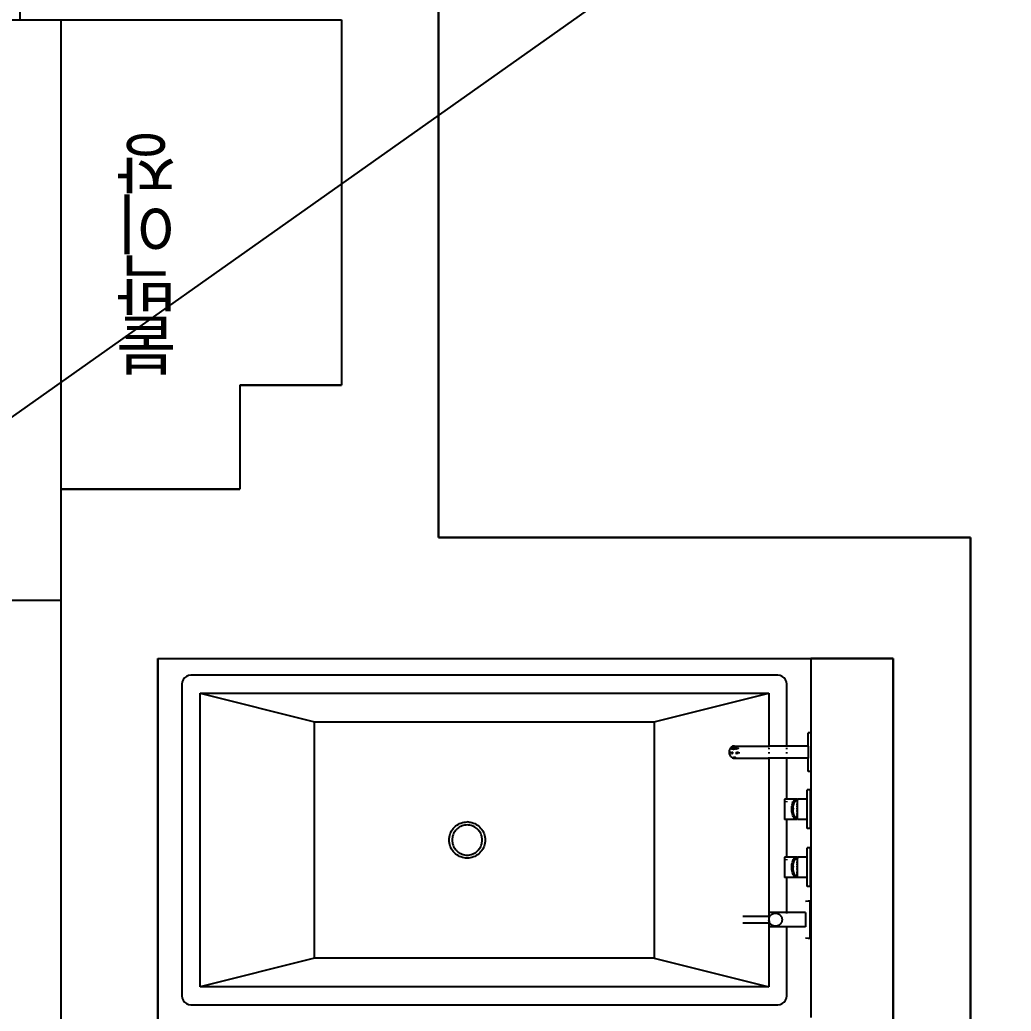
# Model space of a CAD drawing. Header units: millimetres. Extents: x -41292 to 298682, y -22072 to 33155.
# Drawn here: x 36660 to 38708, y -5068 to -3019 of the extents above; entities that cross this region are included whole.
import ezdxf

# ---------------------------------------------------------------- set-up
doc = ezdxf.new("R2010")
doc.units = ezdxf.units.MM
doc.layers.add('0-ELC TEXT', color=7, linetype='Continuous')
doc.layers.add('벽1', color=2, linetype='Continuous')
doc.styles.add('코레일둥고', font='@Microsoft JhengHei Light.ttf')

# ---------------------------------------------------------------- blocks, each defined once
blk = doc.blocks.new('rmfnasesx')
for p, q in [((64122.9, 12693), (64122.9, 12493)), ((64987.9, 11423), (64987.9, 12693)), ((63157.9, 12493), (64122.9, 12493)), ((64122.9, 12493), (64207.9, 12493)), ((64207.9, 12493), (64787.9, 12493)), ((64207.9, 12493), (64207.9, 11523)), ((64787.9, 12493), (64787.9, 11738)), ((64787.9, 11738), (64577.9, 11738)), ((64577.9, 11738), (64577.9, 11523)), ((64207.9, 11523), (64207.9, 11293)), ((64577.9, 11523), (64207.9, 11523)), ((66087.9, 11423), (64987.9, 11423)), ((66087.9, 2043), (66087.9, 11423)), ((64207.9, 11293), (64042.2, 11293)), ((64207.9, 11293), (64207.9, 9438)), ((64407.9, 11173), (65757.9, 11173)), ((64407.9, 10423), (64407.9, 11173)), ((65927.9, 11173), (65757.9, 11173)), ((65757.9, 11173), (65757.9, 11019.7)), ((65927.9, 10423), (65927.9, 11173)), ((64460.4, 11129.2), (64458.6, 11124.7)), ((64463.4, 11133), (64460.4, 11129.2)), ((64467.3, 11136), (64463.4, 11133)), ((64471.8, 11137.9), (64467.3, 11136)), ((64476.6, 11138.5), (64471.8, 11137.9)), ((65689.3, 11138.5), (64476.6, 11138.5)), ((65694.1, 11137.9), (65689.3, 11138.5)), ((65698.6, 11136), (65694.1, 11137.9)), ((65702.5, 11133), (65698.6, 11136)), ((65705.4, 11129.2), (65702.5, 11133)), ((65707.3, 11124.7), (65705.4, 11129.2)), ((64458.6, 11124.7), (64457.9, 11119.8)), ((64457.9, 11119.8), (64457.9, 10476.2)), ((65707.9, 11119.8), (65707.3, 11124.7)), ((65707.9, 10992.2), (65707.9, 11119.8)), ((64495.3, 11101.2), (65670.6, 11101.2)), ((64495.3, 10494.9), (64495.3, 11101.2)), ((64495.3, 11101.2), (64731.8, 11042)), ((65434.1, 11042), (65670.6, 11101.2)), ((65670.6, 11101.2), (65670.6, 10992.2)), ((64731.8, 10554), (64731.8, 11042)), ((64731.8, 11042), (65434.1, 11042)), ((65434.1, 11042), (65434.1, 10554)), ((65757.9, 11019.7), (65751.9, 11019.7)), ((65751.9, 10992.2), (65751.9, 11019.7)), ((65757.9, 11019.7), (65757.9, 10939.7)), ((65589.2, 10983), (65588.9, 10979.7)), ((65590.1, 10986), (65589.2, 10983)), ((65591.5, 10988.6), (65590.1, 10986)), ((65593.4, 10990.5), (65591.5, 10988.6)), ((65591.5, 10986), (65592.3, 10987.5)), ((65592.3, 10987.5), (65593.3, 10988.6)), ((65593, 10986.9), (65592.5, 10986)), ((65593.6, 10988.6), (65592.6, 10987.5)), ((65592.6, 10987.5), (65593.4, 10987.5)), ((65593, 10986.9), (65592.6, 10987.5)), ((65593.4, 10987.5), (65593, 10986.9)), ((65593.7, 10986.1), (65593, 10986.9)), ((65595.5, 10991.8), (65593.4, 10990.5)), ((65594.1, 10986.5), (65593.4, 10987.5)), ((65593.7, 10986.1), (65594.1, 10986.5)), ((65593.7, 10986.1), (65594.4, 10986.1)), ((65594.1, 10986.5), (65595, 10987.5)), ((65594.4, 10986.1), (65594.1, 10986.5)), ((65594.3, 10986), (65594.4, 10986.1)), ((65595, 10987.5), (65595.7, 10987.9)), ((65595.4, 10986.1), (65596.1, 10986.8)), ((65595.4, 10986.1), (65595.5, 10986)), ((65595.8, 10986.1), (65595.4, 10986.1)), ((65597.8, 10992.2), (65595.5, 10991.8)), ((65595.7, 10987.9), (65595.6, 10988.6)), ((65595.7, 10987.9), (65596.4, 10987.9)), ((65595.8, 10986.1), (65595.7, 10986)), ((65595.7, 10986), (65595.7, 10986)), ((65595.9, 10986.2), (65595.8, 10986.1)), ((65596.5, 10986.1), (65595.8, 10986.1)), ((65596.1, 10986.7), (65595.9, 10986.2)), ((65595.9, 10986.2), (65596.3, 10986.4)), ((65596.5, 10987.5), (65596.1, 10986.8)), ((65596.1, 10986.8), (65596.1, 10986.8)), ((65596.1, 10986.8), (65596.9, 10986.8)), ((65596.1, 10986.8), (65596.1, 10986.7)), ((65596.1, 10986.8), (65596.1, 10986.7)), ((65596.1, 10986.7), (65596.3, 10986.4)), ((65596.4, 10987.9), (65596.3, 10988.6)), ((65596.3, 10986.4), (65596.5, 10986.6)), ((65596.3, 10986.4), (65596.5, 10986.1)), ((65596.4, 10987.9), (65597.2, 10988.4)), ((65596.4, 10987.9), (65596.9, 10987.9)), ((65596.4, 10986), (65596.5, 10986)), ((65596.9, 10987.9), (65596.5, 10987.5)), ((65596.5, 10986.6), (65596.9, 10986.8)), ((65597, 10986.6), (65596.5, 10986.6)), ((65596.5, 10986), (65596.6, 10986.1)), ((65596.6, 10986.1), (65596.5, 10986.1)), ((65596.5, 10986), (65596.5, 10986.1)), ((65596.5, 10986), (65596.8, 10986)), ((65596.6, 10986.1), (65597, 10986.6)), ((65596.6, 10986.1), (65597.2, 10986.4)), ((65596.6, 10986.1), (65596.9, 10986.1)), ((65596.6, 10986.1), (65596.6, 10986.1)), ((65596.7, 10987.5), (65597.5, 10987.9)), ((65596.7, 10987.5), (65597, 10986.9)), ((65596.7, 10987.5), (65597.6, 10987.5)), ((65596.8, 10986), (65596.9, 10986.1)), ((65597.1, 10986), (65596.8, 10986)), ((65597.4, 10988.4), (65596.9, 10987.9)), ((65596.9, 10987.9), (65597.5, 10987.9)), ((65596.9, 10986.8), (65597, 10986.9)), ((65596.9, 10986.8), (65597, 10986.8)), ((65596.9, 10986.1), (65597, 10986.1)), ((65597, 10986.9), (65597.1, 10986.9)), ((65597, 10986.9), (65597, 10986.8)), ((65597, 10986.8), (65597.1, 10986.6)), ((65597, 10986.8), (65597.8, 10986.8)), ((65597.8, 10986.6), (65597, 10986.6)), ((65597, 10986.6), (65597.1, 10986.6)), ((65597, 10986.1), (65597.6, 10986.4)), ((65597.2, 10986.1), (65597, 10986.1)), ((65597.1, 10986.9), (65597.8, 10987)), ((65597.1, 10986.6), (65597.9, 10986.6)), ((65597.1, 10986), (65597.2, 10986.1)), ((65597.1, 10986), (65597.3, 10986)), ((65597.2, 10988.4), (65597.4, 10988.4)), ((65597.2, 10986.4), (65597.8, 10986.6)), ((65597.2, 10986.1), (65597.3, 10986.2)), ((65597.2, 10986.1), (65597.3, 10986)), ((65597.3, 10986.2), (65597.8, 10986.5)), ((65597.3, 10986), (65598.3, 10986)), ((65597.4, 10988.4), (65598.1, 10988.6)), ((65597.5, 10988.6), (65597.4, 10988.4)), ((65599.3, 10987.9), (65597.5, 10987.9)), ((65597.5, 10987.9), (65597.6, 10987.5)), ((65597.6, 10987.5), (65598.5, 10987.5)), ((65597.6, 10987.5), (65597.8, 10987)), ((65597.6, 10986.4), (65597.8, 10986.5)), ((65600.1, 10991.8), (65597.8, 10992.2)), ((65597.8, 10992.2), (65670.6, 10992.2)), ((65597.8, 10986.8), (65598.2, 10987.1)), ((65597.8, 10987), (65598.2, 10987.1)), ((65597.8, 10987), (65597.8, 10986.8)), ((65597.8, 10986.8), (65597.9, 10986.6)), ((65597.8, 10986.6), (65597.9, 10986.6)), ((65597.8, 10986.5), (65597.8, 10986.6)), ((65597.8, 10986.5), (65598, 10986.5)), ((65597.9, 10986.6), (65598, 10986.6)), ((65597.9, 10986.6), (65597.9, 10986.6)), ((65597.9, 10986.6), (65598.2, 10986.6)), ((65598.2, 10986.6), (65598, 10986.5)), ((65598, 10986.5), (65598, 10986.6)), ((65598, 10986.6), (65598.2, 10986.6)), ((65598, 10986.5), (65598.3, 10986)), ((65598.2, 10987.1), (65598.5, 10987.5)), ((65598.2, 10987.1), (65598.5, 10987.2)), ((65598.2, 10986.6), (65598.5, 10986.7)), ((65598.8, 10986.6), (65598.2, 10986.6)), ((65598.2, 10986.6), (65598.6, 10986.6)), ((65598.3, 10986), (65598.8, 10986.6)), ((65598.5, 10987.5), (65598.6, 10987.2)), ((65598.5, 10987.2), (65598.6, 10987.2)), ((65598.5, 10986.7), (65598.6, 10986.6)), ((65598.6, 10987.2), (65599.5, 10987)), ((65599.5, 10987.2), (65598.6, 10987.2)), ((65598.6, 10987.2), (65598.8, 10986.7)), ((65598.6, 10986.6), (65598.7, 10986.6)), ((65598.7, 10986.6), (65598.8, 10986.6)), ((65598.8, 10988.6), (65599.8, 10988.4)), ((65598.8, 10986.7), (65598.9, 10986.6)), ((65598.8, 10986.7), (65599.5, 10986.6)), ((65598.8, 10986.6), (65598.8, 10986.7)), ((65598.8, 10986.6), (65598.9, 10986.6)), ((65598.8, 10986.6), (65598.9, 10986.6)), ((65599.1, 10986.6), (65598.8, 10986.6)), ((65598.9, 10986.6), (65599.1, 10986.6)), ((65599.1, 10986.6), (65599.8, 10986.4)), ((65599.5, 10986.6), (65599.1, 10986.6)), ((65599.3, 10987.9), (65599.9, 10988.3)), ((65599.3, 10987.9), (65599.5, 10987.2)), ((65599.9, 10987.2), (65599.5, 10987.2)), ((65599.5, 10987.2), (65599.5, 10987)), ((65599.5, 10987), (65599.7, 10986.6)), ((65599.5, 10987), (65599.9, 10986.9)), ((65599.5, 10986.6), (65599.7, 10986.6)), ((65599.7, 10986.6), (65600.1, 10986.8)), ((65599.7, 10986.6), (65600.1, 10986.4)), ((65599.8, 10988.4), (65599.9, 10988.3)), ((65599.8, 10986.4), (65600.4, 10986.1)), ((65599.9, 10988.6), (65599.9, 10988.3)), ((65599.9, 10988.3), (65600, 10988.4)), ((65599.9, 10988.3), (65600.5, 10987.9)), ((65599.9, 10988.3), (65599.9, 10987.2)), ((65601.7, 10987.2), (65599.9, 10987.2)), ((65599.9, 10987.2), (65600.8, 10987)), ((65599.9, 10986.9), (65600.1, 10986.8)), ((65600, 10988.4), (65600.7, 10988.5)), ((65600.1, 10986.8), (65600.3, 10986.9)), ((65600.1, 10986.8), (65600.5, 10986.6)), ((65600.1, 10986.4), (65600.7, 10986.1)), ((65600.3, 10986.9), (65600.8, 10987)), ((65600.4, 10986.1), (65600.6, 10986)), ((65600.4, 10986.1), (65600.7, 10986.1)), ((65600.7, 10988.5), (65600.5, 10987.9)), ((65600.5, 10987.9), (65600.7, 10987.9)), ((65600.5, 10986.6), (65601.1, 10986.2)), ((65601.9, 10986.6), (65600.5, 10986.6)), ((65600.6, 10988.6), (65600.7, 10988.6)), ((65600.7, 10987.9), (65600.6, 10987.5)), ((65600.6, 10987.5), (65601.4, 10987.4)), ((65600.6, 10987.5), (65601.4, 10987.5)), ((65600.7, 10988.6), (65600.7, 10988.5)), ((65600.7, 10988.5), (65601, 10988.6)), ((65600.7, 10988.6), (65601, 10988.6)), ((65600.7, 10988.5), (65600.7, 10987.9)), ((65600.7, 10987.9), (65601.3, 10987.9)), ((65600.7, 10986.1), (65600.9, 10986)), ((65600.8, 10987), (65601.7, 10987.2)), ((65600.8, 10987), (65601.3, 10986.9)), ((65601, 10988.6), (65601.4, 10988.6)), ((65601.1, 10986.2), (65601.3, 10986)), ((65601.4, 10988.6), (65601.3, 10987.9)), ((65601.3, 10987.9), (65601.5, 10987.9)), ((65601.3, 10987.9), (65601.4, 10987.8)), ((65601.3, 10986.9), (65601.9, 10986.6)), ((65601.4, 10988.6), (65601.7, 10988.6)), ((65601.5, 10987.9), (65601.4, 10987.8)), ((65601.4, 10987.8), (65601.4, 10987.5)), ((65601.4, 10987.8), (65601.7, 10987.7)), ((65601.4, 10987.5), (65601.4, 10987.4)), ((65601.4, 10987.5), (65601.7, 10987.5)), ((65601.4, 10987.4), (65601.7, 10987.4)), ((65601.5, 10988.4), (65601.7, 10988.3)), ((65601.5, 10988.4), (65601.7, 10988.4)), ((65601.5, 10988.4), (65601.5, 10987.9)), ((65601.5, 10987.9), (65601.7, 10987.9)), ((65601.7, 10988.6), (65602.3, 10988.5)), ((65601.7, 10988.6), (65601.7, 10988.4)), ((65601.7, 10988.4), (65602.5, 10988.4)), ((65601.7, 10988.4), (65601.7, 10988.3)), ((65601.7, 10988.3), (65602.3, 10987.9)), ((65601.7, 10988.3), (65601.7, 10987.9)), ((65601.7, 10987.9), (65602.3, 10987.9)), ((65601.7, 10987.9), (65601.7, 10987.7)), ((65601.7, 10987.7), (65601.9, 10987.5)), ((65601.7, 10987.7), (65601.7, 10987.5)), ((65601.7, 10987.5), (65601.7, 10987.4)), ((65601.7, 10987.5), (65601.9, 10987.5)), ((65601.7, 10987.4), (65601.7, 10987.2)), ((65601.7, 10987.4), (65602.1, 10987.4)), ((65601.9, 10987.5), (65602, 10987.5)), ((65601.9, 10987.5), (65602.2, 10987.5)), ((65602.1, 10987.4), (65601.9, 10986.6)), ((65602.9, 10986.6), (65601.9, 10986.6)), ((65602, 10987.5), (65602.1, 10987.4)), ((65602.1, 10987.4), (65602.1, 10987.4)), ((65602.2, 10987.4), (65602.1, 10987.4)), ((65602.1, 10987.4), (65602.9, 10986.6)), ((65602.1, 10987.4), (65602.2, 10987.4)), ((65602.3, 10987.9), (65602.2, 10987.5)), ((65602.2, 10987.5), (65602.4, 10987.5)), ((65602.2, 10987.5), (65602.2, 10987.4)), ((65602.2, 10987.4), (65603.1, 10987.4)), ((65602.3, 10988.6), (65602.3, 10988.5)), ((65602.3, 10988.5), (65602.5, 10988.5)), ((65602.5, 10988.4), (65602.3, 10988.5)), ((65602.4, 10987.9), (65602.3, 10987.9)), ((65602.5, 10988.4), (65602.4, 10987.9)), ((65602.4, 10987.9), (65602.4, 10987.5)), ((65602.9, 10987.9), (65602.4, 10987.9)), ((65602.4, 10987.5), (65603.1, 10987.4)), ((65602.5, 10988.5), (65603.3, 10988.4)), ((65602.5, 10988.5), (65602.5, 10988.4)), ((65602.5, 10988.4), (65603.3, 10988.4)), ((65602.5, 10988.4), (65602.9, 10987.9)), ((65602.6, 10986.1), (65602.9, 10986.5)), ((65602.6, 10986.1), (65602.7, 10986)), ((65602.6, 10986.1), (65603.3, 10986.1)), ((65602.9, 10987.9), (65603.2, 10987.6)), ((65603.2, 10987.9), (65602.9, 10987.9)), ((65602.9, 10986.5), (65603, 10986.6)), ((65603, 10986.6), (65602.9, 10986.6)), ((65602.9, 10986.6), (65602.9, 10986.5)), ((65602.9, 10986.5), (65603.3, 10986.1)), ((65603, 10986.6), (65603.4, 10987.2)), ((65603.7, 10986.6), (65603, 10986.6)), ((65603.2, 10987.6), (65603.1, 10987.4)), ((65603.3, 10988.4), (65603.2, 10987.9)), ((65603.2, 10987.9), (65603.2, 10987.6)), ((65603.9, 10987.9), (65603.2, 10987.9)), ((65603.2, 10987.6), (65603.3, 10987.5)), ((65603.3, 10987.5), (65603.4, 10987.2)), ((65603.3, 10986.1), (65603.7, 10986.6)), ((65603.9, 10987.9), (65603.4, 10988.6)), ((65603.4, 10987.2), (65603.6, 10987.5)), ((65603.4, 10987.2), (65603.7, 10986.7)), ((65603.6, 10987.5), (65604, 10987.5)), ((65603.8, 10987.1), (65603.6, 10987.5)), ((65603.8, 10987.1), (65603.7, 10986.7)), ((65603.7, 10986.6), (65603.9, 10986.9)), ((65603.7, 10986.7), (65603.7, 10986.6)), ((65603.7, 10986.6), (65603.8, 10986.5)), ((65603.7, 10986.6), (65603.7, 10986.6)), ((65603.7, 10986.6), (65603.8, 10986.5)), ((65604, 10987.5), (65603.8, 10987.1)), ((65603.9, 10986.9), (65603.8, 10987.1)), ((65603.8, 10986.5), (65604.3, 10986.2)), ((65603.8, 10986.5), (65604.1, 10986)), ((65604, 10987.8), (65603.9, 10987.9)), ((65604.1, 10987.9), (65603.9, 10987.9)), ((65603.9, 10986.9), (65604.3, 10987.5)), ((65604.3, 10986.2), (65603.9, 10986.9)), ((65604.5, 10987.7), (65604, 10988.6)), ((65604.1, 10987.9), (65604, 10987.8)), ((65604.3, 10987.5), (65604, 10987.8)), ((65604, 10987.8), (65604, 10987.5)), ((65604, 10987.5), (65604.3, 10987.5)), ((65604.1, 10987.9), (65604.5, 10987.7)), ((65604.4, 10986.1), (65604.3, 10986.2)), ((65604.4, 10986.1), (65604.3, 10986)), ((65604.4, 10986.1), (65604.5, 10986)), ((65605.4, 10986.1), (65604.4, 10986.1)), ((65604.5, 10987.7), (65604.8, 10987.5)), ((65605.4, 10986.1), (65604.5, 10987.7)), ((65604.5, 10986), (65604.5, 10986)), ((65604.8, 10987.5), (65606.2, 10986.1)), ((65606.2, 10986.1), (65605.4, 10986.1)), ((65605.4, 10986), (65605.4, 10986.1)), ((65606.2, 10986.1), (65606.1, 10986)), ((65607.5, 10987.5), (65606.5, 10988.6)), ((65608.3, 10986), (65607.5, 10987.5)), ((65670.6, 10992.2), (65670.6, 10991.8)), ((65707.9, 10992.2), (65670.6, 10992.2)), ((65670.6, 10988.6), (65670.6, 10986)), ((65707.9, 10991.8), (65707.9, 10992.2)), ((65751.9, 10992.2), (65707.9, 10992.2)), ((65707.9, 10986), (65707.9, 10988.6)), ((65751.9, 10992.2), (65751.9, 10967.2)), ((65588.9, 10979.7), (65589.2, 10976.5)), ((65589.2, 10976.5), (65590.1, 10973.5)), ((65590.3, 10976.9), (65590, 10979.7)), ((65590.1, 10973.5), (65591.5, 10970.9)), ((65590.4, 10976.5), (65590.3, 10976.9)), ((65590.4, 10979.7), (65591.1, 10979.7)), ((65591.1, 10979.7), (65591.3, 10976.9)), ((65591.3, 10976.9), (65591.5, 10976.5)), ((65591.5, 10970.9), (65593.4, 10968.9)), ((65591.8, 10979.7), (65592.5, 10979.7)), ((65592.7, 10977.4), (65592.5, 10979.7)), ((65593, 10976.5), (65592.7, 10977.4)), ((65593.4, 10977.8), (65593.2, 10979.7)), ((65593.7, 10976.9), (65593.4, 10977.8)), ((65593.4, 10968.9), (65595.5, 10967.7)), ((65593.7, 10977.9), (65593.6, 10979.7)), ((65593.6, 10979.7), (65593.9, 10979.7)), ((65594, 10977.1), (65593.7, 10977.9)), ((65593.8, 10976.5), (65593.7, 10976.9)), ((65594, 10976.9), (65593.7, 10976.9)), ((65594.1, 10977.9), (65593.9, 10979.7)), ((65593.9, 10979.7), (65594.3, 10979.7)), ((65594, 10977.1), (65594.3, 10977.1)), ((65594, 10976.9), (65594, 10977.1)), ((65594.2, 10976.5), (65594, 10976.9)), ((65594.4, 10976.9), (65594, 10976.9)), ((65594.3, 10977.1), (65594.1, 10977.9)), ((65594.3, 10979.7), (65594.5, 10976.9)), ((65594.3, 10979.7), (65594.6, 10979.7)), ((65594.4, 10976.9), (65594.3, 10977.1)), ((65594.5, 10976.6), (65594.4, 10976.9)), ((65594.5, 10976.9), (65594.4, 10976.9)), ((65594.4, 10976.5), (65594.5, 10976.6)), ((65594.5, 10976.9), (65594.6, 10976.6)), ((65595.1, 10976.9), (65594.5, 10976.9)), ((65594.5, 10976.5), (65594.5, 10976.6)), ((65594.5, 10976.6), (65594.6, 10976.6)), ((65594.6, 10976.6), (65595.1, 10976.9)), ((65594.6, 10976.6), (65594.6, 10976.5)), ((65595.2, 10976.5), (65595.1, 10976.9)), ((65595.7, 10976.9), (65595.1, 10976.9)), ((65595.5, 10977.4), (65595.3, 10979.7)), ((65595.3, 10979.7), (65596.4, 10979.7)), ((65595.7, 10976.9), (65595.5, 10977.4)), ((65595.5, 10967.7), (65597.8, 10967.2)), ((65595.8, 10976.5), (65595.7, 10976.9)), ((65596.8, 10976.9), (65595.7, 10976.9)), ((65596.2, 10976.5), (65596.8, 10976.9)), ((65596.6, 10977.8), (65596.4, 10979.7)), ((65596.8, 10976.9), (65596.6, 10977.8)), ((65597.8, 10968.7), (65596.9, 10968.9)), ((65597.3, 10968.9), (65598, 10968.8)), ((65598, 10968.8), (65597.8, 10968.7)), ((65597.8, 10967.2), (65600.1, 10967.7)), ((65597.8, 10967.2), (65670.6, 10967.2)), ((65598, 10968.8), (65598.1, 10968.7)), ((65598.1, 10968.8), (65598, 10968.8)), ((65598.1, 10968.9), (65598.1, 10968.8)), ((65598.7, 10968.9), (65598.1, 10968.8)), ((65598.1, 10968.8), (65598.1, 10968.7)), ((65598.1, 10968.7), (65598.8, 10968.7)), ((65598.8, 10968.7), (65599.7, 10968.9)), ((65598.8, 10968.9), (65598.8, 10968.7)), ((65602, 10968.8), (65598.8, 10968.7)), ((65600.1, 10967.7), (65602, 10968.8)), ((65601.2, 10968.9), (65602, 10968.8)), ((65602, 10968.7), (65602.9, 10968.9)), ((65602, 10968.8), (65602.2, 10968.9)), ((65602, 10968.8), (65602, 10968.7)), ((65603, 10977.1), (65602.8, 10976.5)), ((65603.2, 10977.9), (65603, 10977.1)), ((65603, 10977.1), (65603.3, 10977.1)), ((65603.4, 10979.7), (65603.2, 10977.9)), ((65603.3, 10976.9), (65603.2, 10976.5)), ((65603.3, 10976.9), (65603.2, 10976.5)), ((65603.6, 10977.8), (65603.3, 10977.1)), ((65603.3, 10977.1), (65603.3, 10976.9)), ((65604.1, 10976.9), (65603.3, 10976.9)), ((65603.8, 10979.7), (65603.6, 10977.9)), ((65603.6, 10977.9), (65603.6, 10977.8)), ((65604.1, 10976.9), (65604, 10976.5)), ((65604.3, 10977.4), (65604.1, 10976.9)), ((65604.7, 10976.9), (65604.1, 10976.9)), ((65604.5, 10979.7), (65604.3, 10977.4)), ((65604.5, 10979.7), (65605.2, 10979.7)), ((65605, 10977.8), (65604.7, 10976.9)), ((65605.2, 10976.6), (65604.7, 10976.9)), ((65605.3, 10976.9), (65604.7, 10976.9)), ((65605.2, 10979.7), (65605, 10977.8)), ((65605.2, 10979.7), (65605.6, 10979.7)), ((65605.3, 10976.9), (65605.2, 10976.6)), ((65605.4, 10976.5), (65605.2, 10976.6)), ((65605.2, 10976.6), (65605.2, 10976.5)), ((65605.4, 10977.7), (65605.3, 10976.9)), ((65605.6, 10976.9), (65605.3, 10976.9)), ((65605.6, 10979.7), (65605.4, 10978.7)), ((65605.4, 10978.7), (65605.4, 10977.7)), ((65605.8, 10978.6), (65605.4, 10978.7)), ((65605.4, 10978.7), (65605.8, 10978.7)), ((65605.7, 10977.5), (65605.4, 10977.7)), ((65605.4, 10977.7), (65605.7, 10977.7)), ((65605.5, 10976.5), (65605.6, 10976.9)), ((65605.6, 10979.7), (65605.9, 10979.7)), ((65605.6, 10976.9), (65605.7, 10977.5)), ((65605.9, 10976.9), (65605.6, 10976.9)), ((65605.7, 10977.7), (65605.8, 10978.6)), ((65605.7, 10977.5), (65605.7, 10977.7)), ((65605.7, 10977.7), (65606.4, 10977.7)), ((65606, 10977.4), (65605.7, 10977.5)), ((65605.8, 10978.7), (65605.9, 10979.7)), ((65605.8, 10978.7), (65606.2, 10978.7)), ((65605.8, 10978.6), (65605.8, 10978.7)), ((65606.1, 10978.6), (65605.8, 10978.6)), ((65605.9, 10976.9), (65605.8, 10976.5)), ((65605.9, 10979.7), (65606.2, 10979.7)), ((65606, 10977.4), (65605.9, 10976.9)), ((65606.4, 10976.9), (65605.9, 10976.9)), ((65606, 10977.4), (65606.4, 10977.4)), ((65606.2, 10978.7), (65606.1, 10978.6)), ((65606.1, 10978.6), (65606.5, 10978.6)), ((65606.2, 10979.7), (65606.6, 10979.7)), ((65606.2, 10979.7), (65606.2, 10978.7)), ((65606.2, 10978.7), (65606.5, 10978.7)), ((65606.3, 10976.5), (65606.4, 10976.9)), ((65606.4, 10977.7), (65606.5, 10978.6)), ((65606.4, 10977.7), (65607.1, 10977.7)), ((65606.4, 10977.4), (65606.4, 10977.7)), ((65606.4, 10977.4), (65607.8, 10977.4)), ((65606.4, 10976.9), (65606.4, 10977.4)), ((65606.5, 10976.9), (65606.4, 10976.5)), ((65606.5, 10976.9), (65606.4, 10976.9)), ((65606.5, 10978.7), (65606.6, 10979.7)), ((65606.5, 10978.7), (65607.2, 10978.7)), ((65606.5, 10978.6), (65606.5, 10978.7)), ((65606.5, 10978.6), (65607.2, 10978.6)), ((65607.2, 10976.5), (65606.5, 10976.9)), ((65607.2, 10978.6), (65607.1, 10977.7)), ((65607.8, 10977.4), (65607.1, 10977.7)), ((65607.9, 10978.6), (65607.2, 10978.7)), ((65607.2, 10978.7), (65607.2, 10978.6)), ((65607.2, 10978.6), (65607.9, 10978.6)), ((65607.9, 10978.6), (65607.8, 10977.4)), ((65609.4, 10976.5), (65609.5, 10976.9)), ((65609.5, 10976.9), (65609.8, 10979.7)), ((65670.6, 10979.7), (65670.6, 10976.5)), ((65670.6, 10968.9), (65670.6, 10967.2)), ((65707.9, 10967.2), (65670.6, 10967.2)), ((65670.6, 10967.2), (65670.6, 10640.6)), ((65707.9, 10976.5), (65707.9, 10979.7)), ((65707.9, 10967.2), (65707.9, 10968.9)), ((65751.9, 10967.2), (65707.9, 10967.2)), ((65707.9, 10882.6), (65707.9, 10967.2)), ((65751.9, 10939.7), (65751.9, 10967.2)), ((65757.9, 10939.7), (65751.9, 10939.7)), ((65757.9, 10939.7), (65757.9, 10431)), ((65756.3, 10901.6), (65750.3, 10901.6)), ((65750.3, 10882.6), (65750.3, 10901.6)), ((65756.3, 10901.6), (65756.3, 10821.6)), ((65707.9, 10882.6), (65703.3, 10882.6)), ((65703.3, 10882.6), (65703.3, 10840.6)), ((65728.5, 10882.6), (65707.9, 10882.6)), ((65707.9, 10881), (65707.9, 10882.6)), ((65722.3, 10878.3), (65723.4, 10879.8)), ((65723.4, 10879.8), (65724.6, 10881)), ((65724.6, 10881), (65725.8, 10881.9)), ((65725.8, 10881.9), (65727.1, 10882.5)), ((65726.2, 10878.7), (65727, 10879.2)), ((65727, 10879.2), (65727.3, 10879.4)), ((65727.1, 10882.5), (65728.5, 10882.6)), ((65727.3, 10879.4), (65728.1, 10879.7)), ((65728.1, 10879.7), (65728.5, 10879.8)), ((65728.5, 10882.6), (65729.3, 10882.5)), ((65728.5, 10879.8), (65729.2, 10880)), ((65728.5, 10879.8), (65729.2, 10879.9)), ((65729.2, 10880), (65729.3, 10880)), ((65729.2, 10879.9), (65729.3, 10879.9)), ((65729.2, 10879.9), (65729.2, 10879.3)), ((65729.2, 10879.8), (65729.3, 10879.8)), ((65729.3, 10882.5), (65729.3, 10880)), ((65729.3, 10880), (65730.3, 10880.1)), ((65729.3, 10880), (65729.3, 10879.9)), ((65729.3, 10879.9), (65729.3, 10879.3)), ((65750.3, 10882.6), (65730.3, 10882.6)), ((65730.3, 10882.6), (65730.3, 10880.1)), ((65730.3, 10843.2), (65730.3, 10880.1)), ((65750.3, 10840.6), (65750.3, 10882.6)), ((65707.9, 10876.5), (65707.9, 10878.3)), ((65718.3, 10861.6), (65718.4, 10864.4)), ((65718.4, 10858.9), (65718.3, 10861.6)), ((65718.4, 10864.4), (65718.6, 10867.1)), ((65718.6, 10856.2), (65718.4, 10858.9)), ((65718.6, 10867.1), (65719, 10869.7)), ((65719, 10869.7), (65719.6, 10872.1)), ((65719.6, 10872.1), (65720.4, 10874.4)), ((65719.8, 10876.5), (65720, 10876.6)), ((65720, 10876.6), (65721, 10877.2)), ((65720.4, 10874.4), (65721.3, 10876.5)), ((65721, 10863.7), (65720.9, 10861.6)), ((65721, 10859.6), (65720.9, 10861.6)), ((65720.9, 10861.6), (65721, 10861.6)), ((65721, 10877.2), (65721.9, 10877.6)), ((65721, 10863.7), (65721.1, 10865.7)), ((65721.1, 10857.6), (65721, 10859.6)), ((65721.1, 10865.7), (65721.4, 10867.7)), ((65721.3, 10876.5), (65721.9, 10877.6)), ((65721.4, 10867.7), (65721.8, 10869.6)), ((65721.8, 10869.6), (65721.9, 10870.2)), ((65721.9, 10877.6), (65722.3, 10878.3)), ((65721.9, 10870.2), (65722.2, 10871.5)), ((65722.2, 10871.5), (65722.8, 10873.3)), ((65722.8, 10873.3), (65722.9, 10873.4)), ((65722.9, 10873.4), (65723.5, 10874.9)), ((65723.5, 10874.9), (65723.9, 10875.6)), ((65723.9, 10875.6), (65724.3, 10876.4)), ((65724.3, 10876.4), (65724.9, 10877.2)), ((65724.9, 10877.2), (65725.2, 10877.7)), ((65725.2, 10877.7), (65726, 10878.4)), ((65726, 10878.4), (65726.2, 10878.7)), ((65729.2, 10877.5), (65729.2, 10874.6)), ((65729.2, 10877.5), (65729.3, 10877.5)), ((65729.2, 10876.2), (65729.3, 10876.2)), ((65729.2, 10870.8), (65729.2, 10872.8)), ((65729.2, 10872.8), (65729.3, 10872.8)), ((65729.2, 10866.4), (65729.2, 10868.7)), ((65729.2, 10868.7), (65729.3, 10868.7)), ((65729.2, 10861.6), (65729.2, 10864)), ((65729.2, 10864), (65729.3, 10864)), ((65729.2, 10856.9), (65729.2, 10859.3)), ((65729.2, 10859.3), (65729.3, 10859.3)), ((65729.3, 10877.5), (65729.3, 10874.6)), ((65729.3, 10870.8), (65729.3, 10872.8)), ((65729.3, 10866.4), (65729.3, 10868.7)), ((65729.3, 10864), (65729.3, 10861.6)), ((65729.3, 10856.9), (65729.3, 10859.3)), ((65707.9, 10840.6), (65703.3, 10840.6)), ((65707.9, 10840.6), (65707.9, 10841.4)), ((65728.5, 10840.6), (65707.9, 10840.6)), ((65707.9, 10762.6), (65707.9, 10840.6)), ((65719, 10853.6), (65718.6, 10856.2)), ((65719.6, 10851.1), (65719, 10853.6)), ((65720.4, 10848.9), (65719.6, 10851.1)), ((65721.3, 10846.8), (65720.4, 10848.9)), ((65721.4, 10855.6), (65721.1, 10857.6)), ((65722.3, 10845), (65721.3, 10846.8)), ((65721.8, 10853.7), (65721.4, 10855.6)), ((65721.9, 10853.1), (65721.8, 10853.7)), ((65722.2, 10851.8), (65721.9, 10853.1)), ((65722.8, 10850), (65722.2, 10851.8)), ((65723.4, 10843.5), (65722.3, 10845)), ((65722.9, 10849.9), (65722.8, 10850)), ((65723.5, 10848.4), (65722.9, 10849.9)), ((65724.6, 10842.2), (65723.4, 10843.5)), ((65723.9, 10847.7), (65723.5, 10848.4)), ((65724.3, 10846.9), (65723.9, 10847.7)), ((65724.9, 10846.1), (65724.3, 10846.9)), ((65725.8, 10841.4), (65724.6, 10842.2)), ((65725.2, 10845.6), (65724.9, 10846.1)), ((65726, 10844.9), (65725.2, 10845.6)), ((65727.1, 10840.8), (65725.8, 10841.4)), ((65726.2, 10844.6), (65726, 10844.9)), ((65727, 10844.1), (65726.2, 10844.6)), ((65727.3, 10843.9), (65727, 10844.1)), ((65728.5, 10840.6), (65727.1, 10840.8)), ((65728.1, 10843.6), (65727.3, 10843.9)), ((65728.5, 10843.5), (65728.1, 10843.6)), ((65729.2, 10843.4), (65728.5, 10843.5)), ((65729.2, 10843.3), (65728.5, 10843.5)), ((65729.3, 10840.8), (65728.5, 10840.6)), ((65729.2, 10850.5), (65729.2, 10852.5)), ((65729.2, 10852.5), (65729.3, 10852.5)), ((65729.2, 10848.7), (65729.2, 10845.8)), ((65729.2, 10848.7), (65729.3, 10848.7)), ((65729.2, 10847.1), (65729.3, 10847.1)), ((65729.2, 10843.4), (65729.2, 10844.7)), ((65729.2, 10844.7), (65729.3, 10844.7)), ((65729.2, 10844), (65729.3, 10843.9)), ((65729.2, 10843.5), (65729.3, 10843.5)), ((65729.3, 10843.4), (65729.2, 10843.4)), ((65729.3, 10843.3), (65729.2, 10843.3)), ((65729.3, 10850.5), (65729.3, 10852.5)), ((65729.3, 10845.8), (65729.3, 10848.7)), ((65729.3, 10843.4), (65729.3, 10844.7)), ((65729.3, 10843.3), (65729.3, 10843.4)), ((65730.3, 10843.2), (65729.3, 10843.3)), ((65729.3, 10843.3), (65729.3, 10840.8)), ((65730.3, 10840.6), (65730.3, 10843.2)), ((65750.3, 10840.6), (65730.3, 10840.6)), ((65750.3, 10821.6), (65750.3, 10840.6)), ((65015.1, 10816.7), (65016.8, 10819.4)), ((65016.8, 10819.4), (65018.8, 10822)), ((65018.8, 10822), (65021, 10824.4)), ((65021, 10824.4), (65023.4, 10826.6)), ((65023.6, 10818), (65021.9, 10815.9)), ((65023.4, 10826.6), (65026, 10828.6)), ((65025.4, 10820), (65023.6, 10818)), ((65027.4, 10821.8), (65025.4, 10820)), ((65026, 10828.6), (65028.7, 10830.3)), ((65029.5, 10823.5), (65027.4, 10821.8)), ((65028.7, 10830.3), (65031.6, 10831.9)), ((65031.8, 10825), (65029.5, 10823.5)), ((65031.6, 10831.9), (65034.6, 10833.1)), ((65034.2, 10826.2), (65031.8, 10825)), ((65036.8, 10827.2), (65034.2, 10826.2)), ((65034.6, 10833.1), (65037.7, 10834.1)), ((65039.3, 10828.1), (65036.8, 10827.2)), ((65037.7, 10834.1), (65040.9, 10834.8)), ((65042, 10828.6), (65039.3, 10828.1)), ((65040.9, 10834.8), (65044.1, 10835.2)), ((65044.7, 10829), (65042, 10828.6)), ((65044.1, 10835.2), (65047.4, 10835.3)), ((65047.4, 10829.1), (65044.7, 10829)), ((65050.6, 10835.2), (65047.4, 10835.3)), ((65050.1, 10829), (65047.4, 10829.1)), ((65052.8, 10828.6), (65050.1, 10829)), ((65050.6, 10835.2), (65053.9, 10834.8)), ((65055.4, 10828.1), (65052.8, 10828.6)), ((65053.9, 10834.8), (65057.1, 10834.1)), ((65058, 10827.2), (65055.4, 10828.1)), ((65057.1, 10834.1), (65060.2, 10833.1)), ((65060.5, 10826.2), (65058, 10827.2)), ((65060.2, 10833.1), (65063.2, 10831.9)), ((65062.9, 10825), (65060.5, 10826.2)), ((65065.2, 10823.5), (65062.9, 10825)), ((65063.2, 10831.9), (65066.1, 10830.3)), ((65067.4, 10821.8), (65065.2, 10823.5)), ((65066.1, 10830.3), (65068.8, 10828.6)), ((65069.4, 10820), (65067.4, 10821.8)), ((65068.8, 10828.6), (65071.4, 10826.6)), ((65071.2, 10818), (65069.4, 10820)), ((65072.9, 10815.9), (65071.2, 10818)), ((65071.4, 10826.6), (65073.8, 10824.4)), ((65073.8, 10824.4), (65076, 10822)), ((65076, 10822), (65078, 10819.4)), ((65078, 10819.4), (65079.7, 10816.7)), ((65756.3, 10821.6), (65750.3, 10821.6)), ((65010.1, 10798), (65010.2, 10801.3)), ((65010.2, 10794.8), (65010.1, 10798)), ((65010.2, 10801.3), (65010.6, 10804.5)), ((65010.6, 10804.5), (65011.3, 10807.7)), ((65011.3, 10807.7), (65012.3, 10810.8)), ((65012.3, 10810.8), (65013.6, 10813.8)), ((65013.6, 10813.8), (65015.1, 10816.7)), ((65016.4, 10800.7), (65016.3, 10798)), ((65016.3, 10798), (65016.4, 10795.3)), ((65016.8, 10803.4), (65016.4, 10800.7)), ((65017.3, 10806.1), (65016.8, 10803.4)), ((65018.2, 10808.7), (65017.3, 10806.1)), ((65019.2, 10811.2), (65018.2, 10808.7)), ((65020.5, 10813.6), (65019.2, 10811.2)), ((65021.9, 10815.9), (65020.5, 10813.6)), ((65074.3, 10813.6), (65072.9, 10815.9)), ((65075.6, 10811.2), (65074.3, 10813.6)), ((65076.6, 10808.7), (65075.6, 10811.2)), ((65077.4, 10806.1), (65076.6, 10808.7)), ((65078, 10803.4), (65077.4, 10806.1)), ((65078.4, 10800.7), (65078, 10803.4)), ((65078.5, 10798), (65078.4, 10800.7)), ((65078.4, 10795.3), (65078.5, 10798)), ((65079.7, 10816.7), (65081.2, 10813.8)), ((65081.2, 10813.8), (65082.5, 10810.8)), ((65082.5, 10810.8), (65083.5, 10807.7)), ((65083.5, 10807.7), (65084.2, 10804.5)), ((65084.2, 10804.5), (65084.6, 10801.3)), ((65084.6, 10801.3), (65084.7, 10798)), ((65084.7, 10798), (65084.6, 10794.8)), ((65010.6, 10791.5), (65010.2, 10794.8)), ((65011.3, 10788.3), (65010.6, 10791.5)), ((65012.3, 10785.2), (65011.3, 10788.3)), ((65013.6, 10782.2), (65012.3, 10785.2)), ((65015.1, 10779.3), (65013.6, 10782.2)), ((65016.8, 10776.6), (65015.1, 10779.3)), ((65016.4, 10795.3), (65016.8, 10792.6)), ((65016.8, 10792.6), (65017.3, 10790)), ((65018.8, 10774), (65016.8, 10776.6)), ((65017.3, 10790), (65018.2, 10787.4)), ((65018.2, 10787.4), (65019.2, 10784.9)), ((65019.2, 10784.9), (65020.5, 10782.5)), ((65020.5, 10782.5), (65021.9, 10780.2)), ((65021.9, 10780.2), (65023.6, 10778)), ((65023.6, 10778), (65025.4, 10776)), ((65069.4, 10776), (65071.2, 10778)), ((65071.2, 10778), (65072.9, 10780.2)), ((65072.9, 10780.2), (65074.3, 10782.5)), ((65074.3, 10782.5), (65075.6, 10784.9)), ((65075.6, 10784.9), (65076.6, 10787.4)), ((65078, 10776.6), (65076, 10774)), ((65076.6, 10787.4), (65077.4, 10790)), ((65077.4, 10790), (65078, 10792.6)), ((65078, 10792.6), (65078.4, 10795.3)), ((65079.7, 10779.3), (65078, 10776.6)), ((65081.2, 10782.2), (65079.7, 10779.3)), ((65082.5, 10785.2), (65081.2, 10782.2)), ((65083.5, 10788.3), (65082.5, 10785.2)), ((65084.2, 10791.5), (65083.5, 10788.3)), ((65084.6, 10794.8), (65084.2, 10791.5)), ((65756.3, 10781.6), (65750.3, 10781.6)), ((65750.3, 10762.6), (65750.3, 10781.6)), ((65756.3, 10781.6), (65756.3, 10701.6)), ((65021, 10771.6), (65018.8, 10774)), ((65023.4, 10769.4), (65021, 10771.6)), ((65026, 10767.4), (65023.4, 10769.4)), ((65025.4, 10776), (65027.4, 10774.2)), ((65028.7, 10765.7), (65026, 10767.4)), ((65027.4, 10774.2), (65029.5, 10772.5)), ((65031.6, 10764.2), (65028.7, 10765.7)), ((65029.5, 10772.5), (65031.8, 10771.1)), ((65034.6, 10762.9), (65031.6, 10764.2)), ((65031.8, 10771.1), (65034.2, 10769.8)), ((65034.2, 10769.8), (65036.8, 10768.8)), ((65037.7, 10761.9), (65034.6, 10762.9)), ((65036.8, 10768.8), (65039.3, 10768)), ((65040.9, 10761.2), (65037.7, 10761.9)), ((65039.3, 10768), (65042, 10767.4)), ((65044.1, 10760.8), (65040.9, 10761.2)), ((65042, 10767.4), (65044.7, 10767)), ((65047.4, 10760.7), (65044.1, 10760.8)), ((65044.7, 10767), (65047.4, 10766.9)), ((65047.4, 10766.9), (65050.1, 10767)), ((65050.6, 10760.8), (65047.4, 10760.7)), ((65050.1, 10767), (65052.8, 10767.4)), ((65053.9, 10761.2), (65050.6, 10760.8)), ((65052.8, 10767.4), (65055.4, 10768)), ((65057.1, 10761.9), (65053.9, 10761.2)), ((65055.4, 10768), (65058, 10768.8)), ((65060.2, 10762.9), (65057.1, 10761.9)), ((65058, 10768.8), (65060.5, 10769.8)), ((65063.2, 10764.2), (65060.2, 10762.9)), ((65060.5, 10769.8), (65062.9, 10771.1)), ((65062.9, 10771.1), (65065.2, 10772.5)), ((65066.1, 10765.7), (65063.2, 10764.2)), ((65065.2, 10772.5), (65067.4, 10774.2)), ((65068.8, 10767.4), (65066.1, 10765.7)), ((65067.4, 10774.2), (65069.4, 10776)), ((65071.4, 10769.4), (65068.8, 10767.4)), ((65073.8, 10771.6), (65071.4, 10769.4)), ((65076, 10774), (65073.8, 10771.6)), ((65707.9, 10762.6), (65703.3, 10762.6)), ((65703.3, 10762.6), (65703.3, 10720.6)), ((65728.5, 10762.6), (65707.9, 10762.6)), ((65707.9, 10761), (65707.9, 10762.6)), ((65707.9, 10756.5), (65707.9, 10758.3)), ((65719.8, 10756.5), (65720, 10756.6)), ((65720, 10756.6), (65721, 10757.2)), ((65720.4, 10754.4), (65721.3, 10756.5)), ((65721, 10757.2), (65721.9, 10757.6)), ((65721.3, 10756.5), (65721.9, 10757.6)), ((65721.9, 10757.6), (65722.3, 10758.3)), ((65722.3, 10758.3), (65723.4, 10759.8)), ((65723.4, 10759.8), (65724.6, 10761)), ((65723.9, 10755.6), (65724.3, 10756.4)), ((65724.3, 10756.4), (65724.9, 10757.2)), ((65724.6, 10761), (65725.8, 10761.9)), ((65724.9, 10757.2), (65725.2, 10757.7)), ((65725.2, 10757.7), (65726, 10758.4)), ((65725.8, 10761.9), (65727.1, 10762.5)), ((65726, 10758.4), (65726.2, 10758.7)), ((65726.2, 10758.7), (65727, 10759.2)), ((65727, 10759.2), (65727.3, 10759.4)), ((65727.1, 10762.5), (65728.5, 10762.6)), ((65727.3, 10759.4), (65728.1, 10759.7)), ((65728.1, 10759.7), (65728.5, 10759.8)), ((65728.5, 10762.6), (65729.3, 10762.5)), ((65728.5, 10759.8), (65729.2, 10760)), ((65728.5, 10759.8), (65729.2, 10759.9)), ((65729.2, 10760), (65729.3, 10760)), ((65729.2, 10759.9), (65729.3, 10759.9)), ((65729.2, 10759.9), (65729.2, 10759.3)), ((65729.2, 10759.8), (65729.3, 10759.8)), ((65729.2, 10757.5), (65729.2, 10754.6)), ((65729.2, 10757.5), (65729.3, 10757.5)), ((65729.2, 10756.2), (65729.3, 10756.2)), ((65729.3, 10762.5), (65729.3, 10760)), ((65729.3, 10760), (65730.3, 10760.1)), ((65729.3, 10760), (65729.3, 10759.9)), ((65729.3, 10759.9), (65729.3, 10759.3)), ((65729.3, 10757.5), (65729.3, 10754.6)), ((65750.3, 10762.6), (65730.3, 10762.6)), ((65730.3, 10762.6), (65730.3, 10760.1)), ((65730.3, 10723.2), (65730.3, 10760.1)), ((65750.3, 10720.6), (65750.3, 10762.6)), ((65718.3, 10741.6), (65718.4, 10744.4)), ((65718.4, 10738.9), (65718.3, 10741.6)), ((65718.4, 10744.4), (65718.6, 10747.1)), ((65718.6, 10736.2), (65718.4, 10738.9)), ((65718.6, 10747.1), (65719, 10749.7)), ((65719, 10733.6), (65718.6, 10736.2)), ((65719, 10749.7), (65719.6, 10752.1)), ((65719.6, 10752.1), (65720.4, 10754.4)), ((65721, 10743.7), (65720.9, 10741.6)), ((65721, 10739.6), (65720.9, 10741.6)), ((65720.9, 10741.6), (65721, 10741.6)), ((65721, 10743.7), (65721.1, 10745.7)), ((65721.1, 10737.6), (65721, 10739.6)), ((65721.1, 10745.7), (65721.4, 10747.7)), ((65721.4, 10735.6), (65721.1, 10737.6)), ((65721.4, 10747.7), (65721.8, 10749.6)), ((65721.8, 10733.7), (65721.4, 10735.6)), ((65721.8, 10749.6), (65721.9, 10750.2)), ((65721.9, 10750.2), (65722.2, 10751.5)), ((65722.2, 10751.5), (65722.8, 10753.3)), ((65722.8, 10753.3), (65722.9, 10753.4)), ((65722.9, 10753.4), (65723.5, 10754.9)), ((65723.5, 10754.9), (65723.9, 10755.6)), ((65729.2, 10750.8), (65729.2, 10752.8)), ((65729.2, 10752.8), (65729.3, 10752.8)), ((65729.2, 10746.4), (65729.2, 10748.7)), ((65729.2, 10748.7), (65729.3, 10748.7)), ((65729.2, 10741.6), (65729.2, 10744)), ((65729.2, 10744), (65729.3, 10744)), ((65729.2, 10736.9), (65729.2, 10739.3)), ((65729.2, 10739.3), (65729.3, 10739.3)), ((65729.3, 10750.8), (65729.3, 10752.8)), ((65729.3, 10746.4), (65729.3, 10748.7)), ((65729.3, 10744), (65729.3, 10741.6)), ((65729.3, 10736.9), (65729.3, 10739.3)), ((65707.9, 10720.6), (65703.3, 10720.6)), ((65707.9, 10720.6), (65707.9, 10721.4)), ((65728.5, 10720.6), (65707.9, 10720.6)), ((65707.9, 10648.3), (65707.9, 10720.6)), ((65719.6, 10731.1), (65719, 10733.6)), ((65720.4, 10728.9), (65719.6, 10731.1)), ((65721.3, 10726.8), (65720.4, 10728.9)), ((65722.3, 10725), (65721.3, 10726.8)), ((65721.9, 10733.1), (65721.8, 10733.7)), ((65722.2, 10731.8), (65721.9, 10733.1)), ((65722.8, 10730), (65722.2, 10731.8)), ((65723.4, 10723.5), (65722.3, 10725)), ((65722.9, 10729.9), (65722.8, 10730)), ((65723.5, 10728.4), (65722.9, 10729.9)), ((65724.6, 10722.2), (65723.4, 10723.5)), ((65723.9, 10727.7), (65723.5, 10728.4)), ((65724.3, 10726.9), (65723.9, 10727.7)), ((65724.9, 10726.1), (65724.3, 10726.9)), ((65725.8, 10721.4), (65724.6, 10722.2)), ((65725.2, 10725.6), (65724.9, 10726.1)), ((65726, 10724.9), (65725.2, 10725.6)), ((65727.1, 10720.8), (65725.8, 10721.4)), ((65726.2, 10724.6), (65726, 10724.9)), ((65727, 10724.1), (65726.2, 10724.6)), ((65727.3, 10723.9), (65727, 10724.1)), ((65728.5, 10720.6), (65727.1, 10720.8)), ((65728.1, 10723.6), (65727.3, 10723.9)), ((65728.5, 10723.5), (65728.1, 10723.6)), ((65729.2, 10723.4), (65728.5, 10723.5)), ((65729.2, 10723.3), (65728.5, 10723.5)), ((65729.3, 10720.8), (65728.5, 10720.6)), ((65729.2, 10730.5), (65729.2, 10732.5)), ((65729.2, 10732.5), (65729.3, 10732.5)), ((65729.2, 10728.7), (65729.2, 10725.8)), ((65729.2, 10728.7), (65729.3, 10728.7)), ((65729.2, 10727.1), (65729.3, 10727.1)), ((65729.2, 10723.4), (65729.2, 10724.7)), ((65729.2, 10724.7), (65729.3, 10724.7)), ((65729.2, 10724), (65729.3, 10723.9)), ((65729.2, 10723.5), (65729.3, 10723.5)), ((65729.3, 10723.4), (65729.2, 10723.4)), ((65729.3, 10723.3), (65729.2, 10723.3)), ((65729.3, 10730.5), (65729.3, 10732.5)), ((65729.3, 10725.8), (65729.3, 10728.7)), ((65729.3, 10723.4), (65729.3, 10724.7)), ((65729.3, 10723.3), (65729.3, 10723.4)), ((65730.3, 10723.2), (65729.3, 10723.3)), ((65729.3, 10723.3), (65729.3, 10720.8)), ((65730.3, 10720.6), (65730.3, 10723.2)), ((65750.3, 10720.6), (65730.3, 10720.6)), ((65750.3, 10701.6), (65750.3, 10720.6)), ((65756.3, 10701.6), (65750.3, 10701.6)), ((65746.6, 10671.1), (65746.4, 10670.9)), ((65751.9, 10671.3), (65746.6, 10671.1)), ((65752.3, 10671.3), (65751.9, 10671.3)), ((65756.3, 10671.3), (65752.3, 10671.3)), ((65756.3, 10595.3), (65756.3, 10671.3)), ((65617, 10640.6), (65670.6, 10640.6)), ((65673.2, 10640.6), (65670.6, 10640.6)), ((65670.6, 10640.6), (65670.6, 10640.3)), ((65670.6, 10640.1), (65670.6, 10638.4)), ((65670.6, 10637.8), (65670.6, 10636.5)), ((65670.6, 10635.2), (65670.6, 10631.4)), ((65671.2, 10634.2), (65671.1, 10633.3)), ((65671.1, 10633.3), (65671.2, 10632.4)), ((65671.3, 10635.2), (65671.2, 10635.1)), ((65671.2, 10635.1), (65671.2, 10634.2)), ((65671.3, 10635.2), (65671.4, 10635.9)), ((65671.4, 10635.9), (65671.6, 10636.8)), ((65707.9, 10648.3), (65671.6, 10648.3)), ((65671.6, 10641.8), (65671.6, 10648.3)), ((65671.6, 10641.8), (65674.2, 10641.8)), ((65671.6, 10636.8), (65671.8, 10637.7)), ((65672.2, 10638.5), (65671.8, 10637.7)), ((65672.2, 10638.5), (65672.5, 10639.3)), ((65672.5, 10639.3), (65672.9, 10640.1)), ((65672.9, 10640.1), (65673.2, 10640.6)), ((65673.2, 10640.6), (65673.4, 10640.8)), ((65673.4, 10640.8), (65673.9, 10641.5)), ((65673.9, 10641.5), (65674.2, 10641.8)), ((65674.2, 10641.8), (65674.5, 10642.2)), ((65674.5, 10642.2), (65675.1, 10642.9)), ((65675.1, 10642.9), (65675.7, 10643.5)), ((65675.7, 10643.5), (65676.4, 10644)), ((65676.4, 10644), (65677.1, 10644.5)), ((65677.1, 10644.5), (65677.9, 10645)), ((65677.9, 10645), (65678.7, 10645.4)), ((65678.7, 10645.4), (65679.5, 10645.8)), ((65679.5, 10645.8), (65680.3, 10646.1)), ((65680.3, 10646.1), (65681.1, 10646.4)), ((65681.1, 10646.4), (65682, 10646.6)), ((65682, 10646.6), (65682.9, 10646.7)), ((65682.9, 10646.7), (65683.7, 10646.8)), ((65683.7, 10646.8), (65684.6, 10646.8)), ((65684.6, 10646.8), (65685.5, 10646.8)), ((65685.5, 10646.8), (65686.4, 10646.7)), ((65686.4, 10646.7), (65687.3, 10646.6)), ((65687.3, 10646.6), (65688.1, 10646.4)), ((65688.1, 10646.4), (65689, 10646.1)), ((65689, 10646.1), (65689.8, 10645.8)), ((65689.8, 10645.8), (65690.6, 10645.4)), ((65690.6, 10645.4), (65691.4, 10645)), ((65691.4, 10645), (65692.1, 10644.5)), ((65692.1, 10644.5), (65692.8, 10644)), ((65692.8, 10644), (65693.5, 10643.5)), ((65693.5, 10643.5), (65694.2, 10642.9)), ((65694.2, 10642.9), (65694.8, 10642.2)), ((65694.8, 10642.2), (65695.3, 10641.5)), ((65695.3, 10641.5), (65695.9, 10640.8)), ((65695.9, 10640.8), (65696.3, 10640.1)), ((65696.3, 10640.1), (65696.7, 10639.3)), ((65696.7, 10639.3), (65697.1, 10638.5)), ((65697.1, 10638.5), (65697.4, 10637.7)), ((65697.4, 10637.7), (65697.7, 10636.8)), ((65697.7, 10636.8), (65697.9, 10635.9)), ((65697.9, 10635.9), (65698, 10635.1)), ((65698, 10635.1), (65698.1, 10634.2)), ((65698.1, 10634.2), (65698.1, 10633.3)), ((65698.1, 10633.3), (65698.1, 10632.4)), ((65746.6, 10648.3), (65707.9, 10648.3)), ((65707.9, 10646.3), (65707.9, 10647.8)), ((65746.6, 10648.3), (65746.6, 10618.3)), ((65670.6, 10626.1), (65617, 10626.1)), ((65670.6, 10631.2), (65670.6, 10629.1)), ((65670.6, 10628.2), (65670.6, 10626.1)), ((65673.2, 10626.1), (65670.6, 10626.1)), ((65670.6, 10626.1), (65670.6, 10494.9)), ((65671.2, 10631.6), (65671.2, 10632.4)), ((65671.4, 10630.7), (65671.2, 10631.6)), ((65671.4, 10630.7), (65671.4, 10630.7)), ((65671.4, 10630.7), (65671.6, 10629.8)), ((65671.6, 10629.8), (65671.8, 10629)), ((65674.2, 10624.8), (65671.6, 10624.8)), ((65671.6, 10624.8), (65671.6, 10618.3)), ((65707.9, 10618.3), (65671.6, 10618.3)), ((65672.2, 10628.1), (65671.8, 10629)), ((65672.5, 10627.3), (65672.2, 10628.1)), ((65672.9, 10626.6), (65672.5, 10627.3)), ((65673.2, 10626.1), (65672.9, 10626.6)), ((65673.4, 10625.8), (65673.2, 10626.1)), ((65673.9, 10625.1), (65673.4, 10625.8)), ((65674.2, 10624.8), (65673.9, 10625.1)), ((65674.5, 10624.4), (65674.2, 10624.8)), ((65675.1, 10623.8), (65674.5, 10624.4)), ((65675.7, 10623.2), (65675.1, 10623.8)), ((65676.4, 10622.6), (65675.7, 10623.2)), ((65677.1, 10622.1), (65676.4, 10622.6)), ((65677.9, 10621.6), (65677.1, 10622.1)), ((65678.7, 10621.2), (65677.9, 10621.6)), ((65679.5, 10620.8), (65678.7, 10621.2)), ((65680.3, 10620.5), (65679.5, 10620.8)), ((65681.1, 10620.3), (65680.3, 10620.5)), ((65682, 10620.1), (65681.1, 10620.3)), ((65682.9, 10619.9), (65682, 10620.1)), ((65683.7, 10619.8), (65682.9, 10619.9)), ((65684.6, 10619.8), (65683.7, 10619.8)), ((65685.5, 10619.8), (65684.6, 10619.8)), ((65686.4, 10619.9), (65685.5, 10619.8)), ((65687.3, 10620.1), (65686.4, 10619.9)), ((65688.1, 10620.3), (65687.3, 10620.1)), ((65689, 10620.5), (65688.1, 10620.3)), ((65689.8, 10620.8), (65689, 10620.5)), ((65690.6, 10621.2), (65689.8, 10620.8)), ((65691.4, 10621.6), (65690.6, 10621.2)), ((65692.1, 10622.1), (65691.4, 10621.6)), ((65692.8, 10622.6), (65692.1, 10622.1)), ((65693.5, 10623.2), (65692.8, 10622.6)), ((65694.2, 10623.8), (65693.5, 10623.2)), ((65694.8, 10624.4), (65694.2, 10623.8)), ((65695.3, 10625.1), (65694.8, 10624.4)), ((65695.9, 10625.8), (65695.3, 10625.1)), ((65696.3, 10626.6), (65695.9, 10625.8)), ((65696.7, 10627.3), (65696.3, 10626.6)), ((65697.1, 10628.1), (65696.7, 10627.3)), ((65697.4, 10629), (65697.1, 10628.1)), ((65697.7, 10629.8), (65697.4, 10629)), ((65697.9, 10630.7), (65697.7, 10629.8)), ((65698, 10631.6), (65697.9, 10630.7)), ((65698.1, 10632.4), (65698, 10631.6)), ((65707.9, 10618.3), (65707.9, 10618.8)), ((65746.6, 10618.3), (65707.9, 10618.3)), ((65707.9, 10476.2), (65707.9, 10618.3)), ((65746.4, 10595.7), (65746.6, 10595.5)), ((65746.6, 10595.5), (65751.9, 10595.4)), ((65751.9, 10595.4), (65752.3, 10595.3)), ((65752.3, 10595.3), (65756.3, 10595.3)), ((64731.8, 10554), (64495.3, 10494.9)), ((65434.1, 10554), (64731.8, 10554)), ((65434.1, 10554), (65670.6, 10494.9)), ((65670.6, 10494.9), (64495.3, 10494.9)), ((64457.9, 10476.2), (64458.6, 10471.4)), ((64458.6, 10471.4), (64460.4, 10466.9)), ((65705.4, 10466.9), (65707.3, 10471.4)), ((65707.3, 10471.4), (65707.9, 10476.2)), ((64460.4, 10466.9), (64463.4, 10463)), ((64463.4, 10463), (64467.3, 10460)), ((64467.3, 10460), (64471.8, 10458.2)), ((64471.8, 10458.2), (64476.6, 10457.5)), ((64476.6, 10457.5), (65689.3, 10457.5)), ((65689.3, 10457.5), (65694.1, 10458.2)), ((65694.1, 10458.2), (65698.6, 10460)), ((65698.6, 10460), (65702.5, 10463)), ((65702.5, 10463), (65705.4, 10466.9))]:
    blk.add_line(p, q)

msp = doc.modelspace()

# ---------------------------------------------------------------- linework, layer by layer
msp.add_lwpolyline([(42289.27, 153.15), (21289.27, -14696.85)])
at = {"layer": '벽1'}
for p, q in [((37524.67, -2819.42), (37524.67, -4089.42)), ((36659.67, -3019.42), (37324.67, -3019.42)), ((37324.67, -3019.42), (37324.67, -3774.42)), ((37114.67, -3774.42), (37114.67, -3989.42)), ((37114.67, -3774.42), (37324.67, -3774.42)), ((36744.67, -3989.42), (36744.67, -6619.42)), ((36744.67, -3989.42), (37114.67, -3989.42)), ((37524.67, -4089.42), (38624.67, -4089.42)), ((38624.67, -4089.42), (38624.67, -13469.42)), ((36944.67, -6819.42), (36944.67, -4339.42)), ((36944.67, -4339.42), (38464.67, -4339.42)), ((38464.67, -4339.42), (38464.67, -6819.42))]:
    msp.add_line(p, q, dxfattribs=at)
msp.add_lwpolyline([(36944.67, -4339.42), (36944.67, -6819.42)], dxfattribs=at)

# ---------------------------------------------------------------- block references
msp.add_blockref('rmfnasesx', (-27463.27, -15512.43))

# ---------------------------------------------------------------- texts
at = {"layer": '0-ELC TEXT', "style": '코레일둥고'}
msp.add_text('붙박이장', height=100, rotation=90, dxfattribs=at).set_placement((36966.97, -3762.03))

doc.saveas('drawing.dxf')
